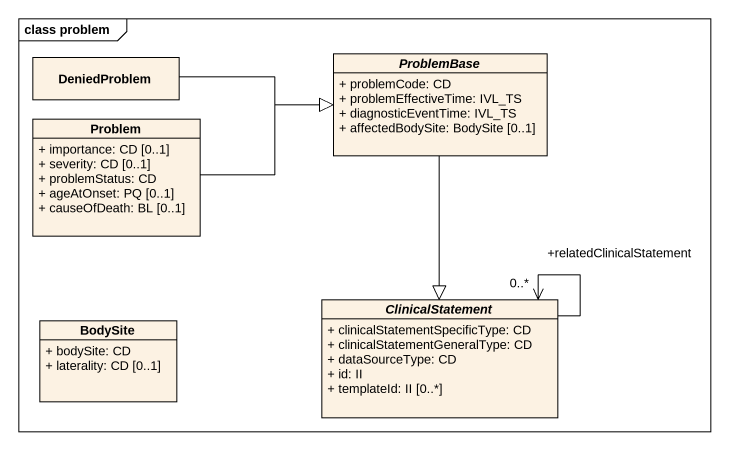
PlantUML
@startuml
mainframe class problem
hide circle
hide empty members
skinparam classAttributeIconSize 0
class DeniedProblem
abstract class ProblemBase {
  + problemCode: CD
  + problemEffectiveTime: IVL_TS
  + diagnosticEventTime: IVL_TS
  + affectedBodySite: BodySite [0..1]
}
class Problem {
  + importance: CD [0..1]
  + severity: CD [0..1]
  + problemStatus: CD
  + ageAtOnset: PQ [0..1]
  + causeOfDeath: BL [0..1]
}
abstract class ClinicalStatement {
  + clinicalStatementSpecificType: CD
  + clinicalStatementGeneralType: CD
  + dataSourceType: CD
  + id: II
  + templateId: II [0..*]
}
class BodySite {
  + bodySite: CD
  + laterality: CD [0..1]
}
DeniedProblem -right-|> ProblemBase
ProblemBase --|> ClinicalStatement
Problem -right-|> ProblemBase
ClinicalStatement --> "+relatedClinicalStatement\n0..*" ClinicalStatement
@enduml
